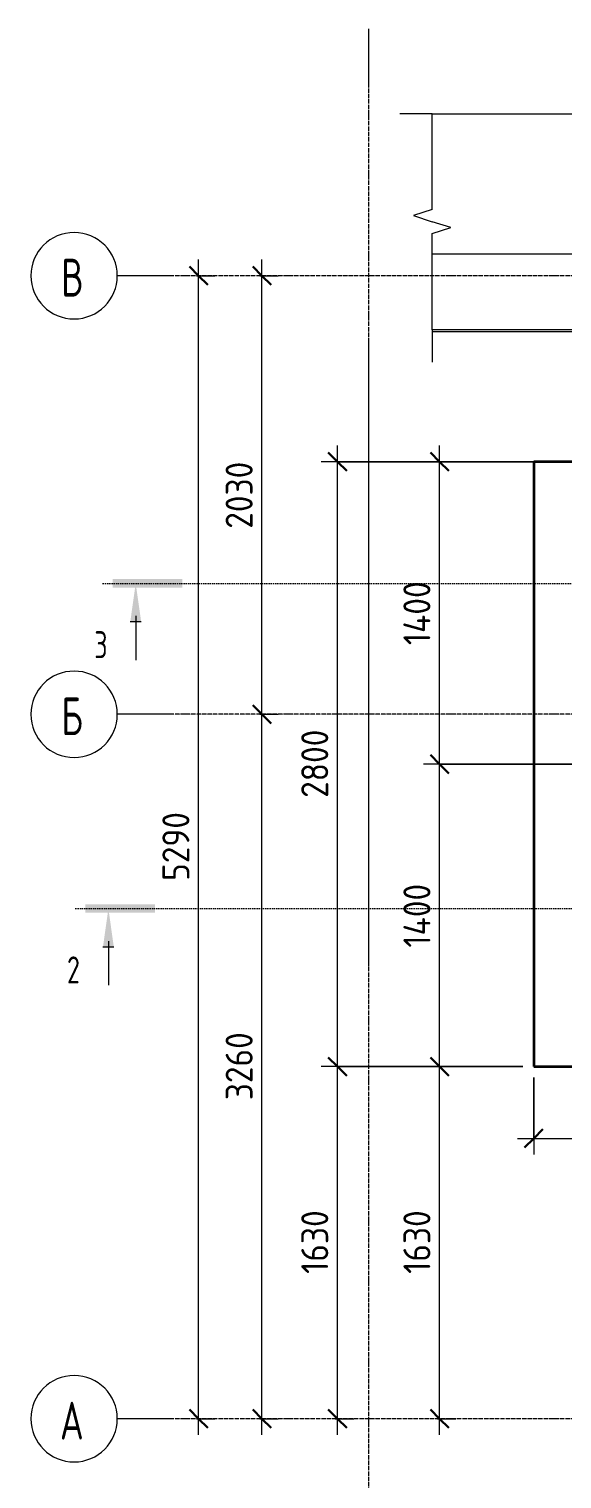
# Model space of a CAD drawing. Header units: millimetres. Extents: x 25978 to 116586, y -2270 to 13021.
# Drawn here: x 25978 to 28446, y 5971 to 12682 of the extents above; entities that cross this region are included whole.
import ezdxf

# ---------------------------------------------------------------- set-up
doc = ezdxf.new("R2010")
doc.units = ezdxf.units.MM
for name, pattern in [('01 Штриховая _4 мм_', [6, 3.5, -2.5]), ('02 Штрихпунктирная _20 мм_', [25, 20, -2.5, 0, -2.5]), ('04 Пунктир 10мм', [10, 0, -10])]:
    doc.linetypes.add(name, pattern=pattern)
for name, color, linetype, lineweight in [('AA_Dim', 7, 'Continuous', 9), ('AA_Dim-50', 7, 'Continuous', 9), ('AA_Linii', 7, 'Continuous', 9), ('AA_Oformlenie', 7, 'Continuous', 9), ('AA_Razrez', 7, 'Continuous', 9), ('AA_Vinoska', 7, 'Continuous', 9), ('AF_Perekritie', 7, 'Continuous', 20), ('AF_Perekritie_Опалубка', 253, 'Continuous', 20), ('AF_Stena_Опалубка', 253, 'Continuous', 20), ('Оси', 7, 'Continuous', 9)]:
    doc.layers.add(name, color=color, linetype=linetype, lineweight=lineweight)
doc.styles.add('ISOCPEUR', font='isocpeur.TTF', dxfattribs={"width": 0.7, "height": 175})
doc.styles.add('ISOCPEUR_2', font='isocpeur.TTF', dxfattribs={"width": 0.9, "height": 125})
doc.styles.add('ISOCPEUR_3', font='isocpeur.TTF', dxfattribs={"width": 0.7, "height": 125})
doc.dimstyles.new('05_Округл_5мм__прозр_', dxfattribs={"dimscale": 304.8, "dimtxt": 125.344371, "dimasz": 0.278871, "dimexe": 0.246063, "dimexo": 0.164042, "dimgap": 0.016404, "dimtad": 1, "dimdec": 0, "dimrnd": 5, "dimdsep": 46, "dimtxsty": 'ISOCPEUR_2', "dimblk1": 'OBLIQUE', "dimblk2": 'OBLIQUE', "dimsah": 1, "dimcen": 0.09, "dimdle": 0.246063, "dimazin": 0, "dimtfac": 1, "dimtdec": 4, "dimtix": 1, "dimtmove": 0, "dimatfit": 3, "dimfxl": 1, "dimtvp": 1, "dimtolj": 1, "dimtzin": 0, "dimlwd": 18, "dimlwe": 18, "dimarcsym": 2})

# ---------------------------------------------------------------- blocks, each defined once
blk = doc.blocks.new('011_ЛинияОбрыва _ЭлУзла_Линия_ - Тип 1-3710487-Схема расположения входа на отм_ -0_110 в осях 7-14_ А-В')
at = {"layer": 'AA_Oformlenie'}
for p, q in [((0, 0), (445, 0)), ((556.3, 0), (1000, 0))]:
    blk.add_line(p, q, dxfattribs=at)
blk = doc.blocks.new('011_ЛинияОбрыва _ЭлУзла_Линия_ - Тип 1-3710690-Схема расположения входа на отм_ -0_110 в осях 7-14_ А-В')
at = {"layer": 'AA_Oformlenie'}
blk.add_line((0, 0), (10745, 0), dxfattribs=at)
blk = doc.blocks.new('Ось сетки - d_4мм-2765513-Схема расположения входа на отм_ -0_110 в осях 7-14_ А-В')
at = {"layer": 'Оси'}
for start, end in [(360, 180), (360, 180), (180, 360), (180, 360)]:
    blk.add_arc((0, 0), 4, start, end, dxfattribs=at)
blk = doc.blocks.new('DIMBLOCK7-Схема расположения входа на отм_ -0_110 в осях 7-14_ А-В')
at = {"layer": 'AA_Dim-50', "lineweight": 30}
for p, q in [((27406.6, 7879.3), (27364.1, 7921.8)), ((27406.6, 7879.3), (27449.1, 7836.8)), ((27406.6, 6250), (27364.1, 6292.5)), ((27406.6, 6250), (27449.1, 6207.5))]:
    blk.add_line(p, q, dxfattribs=at)
at = {"layer": 'AA_Dim-50', "lineweight": 18}
for p, q in [((28265.1, 7879.3), (27331.6, 7879.3)), ((27406.6, 6175), (27406.6, 7879.3)), ((27406.6, 7879.3), (28265.1, 7879.3)), ((27396.5, 6250), (27481.6, 6250)), ((27406.6, 6250), (27396.5, 6250))]:
    blk.add_line(p, q, dxfattribs=at)
at = {"layer": 'AA_Dim-50', "color": 0, "lineweight": 18, "insert": (27238.8, 6920.4), "char_height": 125, "width": 346.234, "attachment_point": 1, "rotation": 90, "line_spacing_factor": 1.135194, "style": 'ISOCPEUR_2'}
blk.add_mtext('1630', dxfattribs=at)
blk = doc.blocks.new('_Oblique')
at = {"color": 0, "linetype": 'ByBlock', "lineweight": -2}
blk.add_line((-0.5, -0.5), (0.5, 0.5), dxfattribs=at)
blk = doc.blocks.new('DIMBLOCK8-Схема расположения входа на отм_ -0_110 в осях 7-14_ А-В')
at = {"layer": 'AA_Dim-50', "lineweight": 18}
for p, q in [((27406.6, 7879.3), (27406.6, 10754.3)), ((28265.1, 10679.3), (27331.6, 10679.3)), ((27406.6, 10679.3), (28265.1, 10679.3)), ((28265.1, 7879.3), (27331.6, 7879.3)), ((27406.6, 7879.3), (28265.1, 7879.3))]:
    blk.add_line(p, q, dxfattribs=at)
at = {"layer": 'AA_Dim-50', "lineweight": 30}
for p, q in [((27406.6, 10679.3), (27364.1, 10721.8)), ((27406.6, 10679.3), (27449.1, 10636.8)), ((27406.6, 7879.3), (27364.1, 7921.8)), ((27406.6, 7879.3), (27449.1, 7836.8))]:
    blk.add_line(p, q, dxfattribs=at)
at = {"layer": 'AA_Dim-50', "color": 0, "lineweight": 18, "insert": (27238.8, 9123.2), "char_height": 125, "width": 374.614, "attachment_point": 1, "rotation": 90, "line_spacing_factor": 1.135194, "style": 'ISOCPEUR_2'}
blk.add_mtext('2800', dxfattribs=at)
blk = doc.blocks.new('DIMBLOCK9-Схема расположения входа на отм_ -0_110 в осях 7-14_ А-В')
at = {"layer": 'AA_Dim-50', "lineweight": 18}
for p, q in [((28315.1, 7829.3), (28315.1, 7472.4)), ((28315.1, 7547.4), (28315.1, 7829.3)), ((30075.1, 7829.3), (30075.1, 7472.4)), ((30075.1, 7547.4), (30075.1, 7829.3)), ((28240.1, 7547.4), (30075.1, 7547.4))]:
    blk.add_line(p, q, dxfattribs=at)
at = {"layer": 'AA_Dim-50', "lineweight": 30}
for p, q in [((28315.1, 7547.4), (28357.6, 7589.9)), ((30075.1, 7547.4), (30117.6, 7589.9)), ((28315.1, 7547.4), (28272.6, 7504.9)), ((30075.1, 7547.4), (30032.6, 7504.9))]:
    blk.add_line(p, q, dxfattribs=at)
at = {"layer": 'AA_Dim-50', "color": 0, "lineweight": 18, "insert": (29050.8, 7715.2), "char_height": 125, "width": 346.234, "attachment_point": 1, "line_spacing_factor": 1.135194, "style": 'ISOCPEUR_2'}
blk.add_mtext('1760', dxfattribs=at)
blk = doc.blocks.new('DIMBLOCK14-Схема расположения входа на отм_ -0_110 в осях 7-14_ А-В')
at = {"layer": 'AA_Dim-50', "lineweight": 30}
for p, q in [((27879.5, 7879.3), (27837, 7921.8)), ((27879.5, 7879.3), (27922, 7836.8)), ((27879.5, 6250), (27837, 6292.5)), ((27879.5, 6250), (27922, 6207.5))]:
    blk.add_line(p, q, dxfattribs=at)
at = {"layer": 'AA_Dim-50', "lineweight": 18}
for p, q in [((28265.1, 7879.3), (27804.5, 7879.3)), ((27879.5, 6175), (27879.5, 7879.3)), ((27879.5, 7879.3), (28265.1, 7879.3)), ((27869.4, 6250), (27954.5, 6250)), ((27879.5, 6250), (27869.4, 6250))]:
    blk.add_line(p, q, dxfattribs=at)
at = {"layer": 'AA_Dim-50', "color": 0, "lineweight": 18, "insert": (27711.7, 6920.4), "char_height": 125, "width": 346.234, "attachment_point": 1, "rotation": 90, "line_spacing_factor": 1.135194, "style": 'ISOCPEUR_2'}
blk.add_mtext('1630', dxfattribs=at)
blk = doc.blocks.new('DIMBLOCK15-Схема расположения входа на отм_ -0_110 в осях 7-14_ А-В')
at = {"layer": 'AA_Dim-50', "lineweight": 18}
for p, q in [((30025.1, 9279.3), (27804.5, 9279.3)), ((27879.5, 7879.3), (27879.5, 9279.3)), ((27879.5, 9279.3), (30025.1, 9279.3)), ((28265.1, 7879.3), (27804.5, 7879.3)), ((27879.5, 7879.3), (28265.1, 7879.3))]:
    blk.add_line(p, q, dxfattribs=at)
at = {"layer": 'AA_Dim-50', "lineweight": 30}
for p, q in [((27879.5, 9279.3), (27837, 9321.8)), ((27879.5, 9279.3), (27922, 9236.8)), ((27879.5, 7879.3), (27837, 7921.8)), ((27879.5, 7879.3), (27922, 7836.8))]:
    blk.add_line(p, q, dxfattribs=at)
at = {"layer": 'AA_Dim-50', "color": 0, "lineweight": 18, "insert": (27711.7, 8430.3), "char_height": 125, "width": 357.586, "attachment_point": 1, "rotation": 90, "line_spacing_factor": 1.135194, "style": 'ISOCPEUR_2'}
blk.add_mtext('1400', dxfattribs=at)
blk = doc.blocks.new('DIMBLOCK16-Схема расположения входа на отм_ -0_110 в осях 7-14_ А-В')
at = {"layer": 'AA_Dim-50', "lineweight": 18}
for p, q in [((27879.5, 9279.3), (27879.5, 10754.3)), ((30025.1, 10679.3), (27804.5, 10679.3)), ((27879.5, 10679.3), (30025.1, 10679.3)), ((30025.1, 9279.3), (27804.5, 9279.3)), ((27879.5, 9279.3), (30025.1, 9279.3))]:
    blk.add_line(p, q, dxfattribs=at)
at = {"layer": 'AA_Dim-50', "lineweight": 30}
for p, q in [((27879.5, 10679.3), (27837, 10721.8)), ((27879.5, 10679.3), (27922, 10636.8)), ((27879.5, 9279.3), (27837, 9321.8)), ((27879.5, 9279.3), (27922, 9236.8))]:
    blk.add_line(p, q, dxfattribs=at)
at = {"layer": 'AA_Dim-50', "color": 0, "lineweight": 18, "insert": (27711.7, 9830.3), "char_height": 125, "width": 357.586, "attachment_point": 1, "rotation": 90, "line_spacing_factor": 1.135194, "style": 'ISOCPEUR_2'}
blk.add_mtext('1400', dxfattribs=at)
blk = doc.blocks.new('DIMBLOCK20-Схема расположения входа на отм_ -0_110 в осях 7-14_ А-В')
at = {"layer": 'AA_Dim-50', "lineweight": 30}
for p, q in [((27056.6, 9510), (27014.1, 9552.5)), ((27056.6, 9510), (27099.1, 9467.5)), ((27056.6, 6250), (27014.1, 6292.5)), ((27056.6, 6250), (27099.1, 6207.5))]:
    blk.add_line(p, q, dxfattribs=at)
at = {"layer": 'AA_Dim-50', "lineweight": 18}
for p, q in [((27046.5, 9510), (27131.6, 9510)), ((27056.6, 9510), (27046.5, 9510)), ((27056.6, 6175), (27056.6, 9510)), ((27046.5, 6250), (27131.6, 6250)), ((27056.6, 6250), (27046.5, 6250))]:
    blk.add_line(p, q, dxfattribs=at)
at = {"layer": 'AA_Dim-50', "color": 0, "lineweight": 18, "insert": (26888.8, 7723.9), "char_height": 125, "width": 374.614, "attachment_point": 1, "rotation": 90, "line_spacing_factor": 1.135194, "style": 'ISOCPEUR_2'}
blk.add_mtext('3260', dxfattribs=at)
blk = doc.blocks.new('DIMBLOCK21-Схема расположения входа на отм_ -0_110 в осях 7-14_ А-В')
at = {"layer": 'AA_Dim-50', "lineweight": 18}
for p, q in [((27056.6, 9510), (27056.6, 11615)), ((27046.5, 11540), (27131.6, 11540)), ((27056.6, 11540), (27046.5, 11540)), ((27046.5, 9510), (27131.6, 9510)), ((27056.6, 9510), (27046.5, 9510))]:
    blk.add_line(p, q, dxfattribs=at)
at = {"layer": 'AA_Dim-50', "lineweight": 30}
for p, q in [((27056.6, 11540), (27014.1, 11582.5)), ((27056.6, 11540), (27099.1, 11497.5)), ((27056.6, 9510), (27014.1, 9552.5)), ((27056.6, 9510), (27099.1, 9467.5))]:
    blk.add_line(p, q, dxfattribs=at)
at = {"layer": 'AA_Dim-50', "color": 0, "lineweight": 18, "insert": (26888.8, 10368.9), "char_height": 125, "width": 374.614, "attachment_point": 1, "rotation": 90, "line_spacing_factor": 1.135194, "style": 'ISOCPEUR_2'}
blk.add_mtext('2030', dxfattribs=at)
blk = doc.blocks.new('DIMBLOCK22-Схема расположения входа на отм_ -0_110 в осях 7-14_ А-В')
at = {"layer": 'AA_Dim-50', "lineweight": 18}
for p, q in [((26763.8, 6175), (26763.8, 11615)), ((26753.7, 11540), (26838.8, 11540)), ((26763.8, 11540), (26753.7, 11540)), ((26753.7, 6250), (26838.8, 6250)), ((26763.8, 6250), (26753.7, 6250))]:
    blk.add_line(p, q, dxfattribs=at)
at = {"layer": 'AA_Dim-50', "lineweight": 30}
for p, q in [((26763.8, 11540), (26721.3, 11582.5)), ((26763.8, 11540), (26806.3, 11497.5)), ((26763.8, 6250), (26721.3, 6292.5)), ((26763.8, 6250), (26806.3, 6207.5))]:
    blk.add_line(p, q, dxfattribs=at)
at = {"layer": 'AA_Dim-50', "color": 0, "lineweight": 18, "insert": (26595.9, 8738.9), "char_height": 125, "width": 374.614, "attachment_point": 1, "rotation": 90, "line_spacing_factor": 1.135194, "style": 'ISOCPEUR_2'}
blk.add_mtext('5290', dxfattribs=at)
blk = doc.blocks.new('Разрез - Номер узла_ спереди-394134-Схема расположения входа на отм_ -0_110 в осях 7-14_ А-В')
at = {"layer": 'AA_Razrez'}
for points in [[(7.33, 0.4), (7.33, -0.39), (0.87, -0.39), (0.87, 0.4)], [(3.5, -3.53), (2.5, -3.53), (3, 0)]]:
    blk.add_hatch(color=256, dxfattribs=at).paths.add_polyline_path(points)
for p, q in [((2.5, -3.53), (3.5, -3.53)), ((3, -3), (3, -7.1))]:
    blk.add_line(p, q, dxfattribs=at)

msp = doc.modelspace()

# ---------------------------------------------------------------- linework, layer by layer
at = {"layer": 'AA_Linii', "lineweight": 20}
for p, q in [((29045.0616, 11640), (27845.0616, 11640)), ((29045.0616, 11290), (27845.0616, 11290)), ((36023.5651, 11280), (27845.0616, 11280)), ((27550.0616, 11240), (27550.0616, 8344.0403))]:
    msp.add_line(p, q, dxfattribs=at)
at = {"layer": 'AA_Razrez', "linetype": '04 Пунктир 10мм'}
for p, q in [((26322.4402, 10116.0406), (37042.0345, 10116.0406)), ((26195.9687, 8610.743), (32748.9987, 8610.743))]:
    msp.add_line(p, q, dxfattribs=at)
at = {"layer": 'AA_Vinoska'}
for p, q in [((27845.0616, 12290), (27695.0616, 12290)), ((27845.0616, 11846.3087), (27758.4115, 11818.1543)), ((27758.4115, 11818.1543), (27845.0616, 11790)), ((27931.6641, 11762.5), (27845.0616, 11790)), ((27845.0616, 11735), (27931.6641, 11762.5)), ((27845.0616, 11290), (27845.0616, 11140))]:
    msp.add_line(p, q, dxfattribs=at)
at = {"layer": 'AF_Perekritie', "linetype": '01 Штриховая _4 мм_'}
msp.add_line((28316.6907, 10679.3351), (28316.6907, 7879.3351), dxfattribs=at)
at = {"layer": 'AF_Perekritie_Опалубка', "lineweight": 35}
for p, q in [((30075.0616, 10679.3351), (28315.0616, 10679.3351)), ((28315.0616, 10679.3351), (28315.0616, 7879.3351)), ((28315.0616, 7879.3351), (30075.0616, 7879.3351))]:
    msp.add_line(p, q, dxfattribs=at)
at = {"layer": 'AF_Stena_Опалубка'}
for p in [(28315.0616, 10479.3351), (28316.6907, 7879.3351)]:
    msp.add_line(p, (28315.0616, 7879.3351), dxfattribs=at)
at = {"layer": 'Оси'}
for p, q in [((27550.0616, 12681.8629), (27550.0616, 12431.8629)), ((26637.2958, 11540), (26387.2958, 11540)), ((26637.2958, 9510), (26387.2958, 9510)), ((26637.2958, 6250), (26387.2958, 6250))]:
    msp.add_line(p, q, dxfattribs=at)
at = {"layer": 'Оси', "linetype": '02 Штрихпунктирная _20 мм_'}
for p, q in [((27550.0616, 12431.8629), (27550.0616, 3155.5937)), ((49415.0616, 11540), (26637.2958, 11540)), ((49415.0616, 9510), (26637.2958, 9510)), ((49415.0616, 6250), (26637.2958, 6250))]:
    msp.add_line(p, q, dxfattribs=at)

# ---------------------------------------------------------------- block references
at = {"layer": 'AA_Oformlenie', "rotation": 89.99999999999974}
msp.add_blockref('011_ЛинияОбрыва _ЭлУзла_Линия_ - Тип 1-3710487-Схема расположения входа на отм_ -0_110 в осях 7-14_ А-В', (27845.0616, 11290), dxfattribs=at)
at = {"layer": 'AA_Oformlenie'}
msp.add_blockref('011_ЛинияОбрыва _ЭлУзла_Линия_ - Тип 1-3710690-Схема расположения входа на отм_ -0_110 в осях 7-14_ А-В', (27845.0616, 12290), dxfattribs=at)
at = {"layer": 'AA_Razrez', "xscale": 49.99999999999998, "yscale": 49.99999999999998, "zscale": 49.99999999999998}
for p in [(26322.4402, 10116.0406), (26195.9687, 8610.743)]:
    msp.add_blockref('Разрез - Номер узла_ спереди-394134-Схема расположения входа на отм_ -0_110 в осях 7-14_ А-В', p, dxfattribs=at)
at = {"layer": 'Оси', "xscale": 49.99999999999998, "yscale": 49.99999999999998, "zscale": 49.99999999999998, "rotation": 89.9999999999998}
for p in [(26187.2958, 11540), (26187.2958, 9510), (26187.2958, 6250)]:
    msp.add_blockref('Ось сетки - d_4мм-2765513-Схема расположения входа на отм_ -0_110 в осях 7-14_ А-В', p, dxfattribs=at)

# ---------------------------------------------------------------- texts
at = {"layer": 'AA_Razrez', "char_height": 125, "width": 75.759469, "attachment_point": 1, "style": 'ISOCPEUR_3'}
for s, insert in [('\\fISOCPEUR|b0|i0|c204|p34|;\\W.7;3', (26280.8189, 9894.8565)), ('\\fISOCPEUR|b0|i0|c204|p34|;\\W.7;2', (26154.3474, 8389.5588))]:
    msp.add_mtext(s, dxfattribs=dict(at, insert=insert))
at = {"layer": 'Оси', "char_height": 175, "attachment_point": 1, "style": 'ISOCPEUR'}
for s, insert, width in [('\\fISOCPEUR|b0|i0|c204|p34|;\\W.7;В', (26127.5573, 11618.5763), 120.653969), ('\\fISOCPEUR|b0|i0|c204|p34|;\\W.7;Б', (26127.5573, 9588.5763), 120.653969), ('\\fISOCPEUR|b0|i0|c204|p34|;\\W.7;А', (26121.7823, 6328.5763), 134.6835)]:
    msp.add_mtext(s, dxfattribs=dict(at, insert=insert, width=width))

# ---------------------------------------------------------------- dimensions: what is measured, and where the dimension line sits
at = {"layer": 'AA_Dim', "lineweight": 18}
for base, p1, p2, override, picture, middle in [((26763.785, 11540), (26703.681, 6250), (26703.681, 11540), {"dimpost": '<>', "dimfxl": 5290}, 'DIMBLOCK22-Схема расположения входа на отм_ -0_110 в осях 7-14_ А-В', (26696.285, 8895)), ((27056.6216, 11540), (26996.5176, 9510), (26996.5176, 11540), {"dimpost": '<>', "dimfxl": 2030}, 'DIMBLOCK21-Схема расположения входа на отм_ -0_110 в осях 7-14_ А-В', (26989.1216, 10525)), ((27406.6216, 10679.3351), (28315.0616, 7879.3351), (28315.0616, 10679.3351), {"dimpost": '<>', "dimfxl": 2800}, 'DIMBLOCK8-Схема расположения входа на отм_ -0_110 в осях 7-14_ А-В', (27339.1216, 9279.3351)), ((27879.5113, 10679.3351), (30075.0616, 9279.3351), (30075.0616, 10679.3351), {"dimpost": '<>', "dimfxl": 1400}, 'DIMBLOCK16-Схема расположения входа на отм_ -0_110 в осях 7-14_ А-В', (27812.0113, 9979.3351)), ((27056.6216, 9510), (26996.5176, 6250), (26996.5176, 9510), {"dimpost": '<>', "dimfxl": 3260}, 'DIMBLOCK20-Схема расположения входа на отм_ -0_110 в осях 7-14_ А-В', (26989.1216, 7880)), ((27879.5113, 9279.3351), (28315.0616, 7879.3351), (30075.0616, 9279.3351), {"dimpost": '<>', "dimfxl": 2248.910847}, 'DIMBLOCK15-Схема расположения входа на отм_ -0_110 в осях 7-14_ А-В', (27812.0113, 8579.3351)), ((27406.6216, 7879.3351), (27346.5176, 6250), (28315.0616, 7879.3351), {"dimpost": '<>', "dimfxl": 1895.471006}, 'DIMBLOCK7-Схема расположения входа на отм_ -0_110 в осях 7-14_ А-В', (27339.1216, 7064.6675)), ((27879.5113, 7879.3351), (27819.4072, 6250), (28315.0616, 7879.3351), {"dimpost": '<>', "dimfxl": 1703.057844}, 'DIMBLOCK14-Схема расположения входа на отм_ -0_110 в осях 7-14_ А-В', (27812.0113, 7064.6675))]:
    dim = msp.add_linear_dim(base=base, p1=p1, p2=p2, angle=90, dimstyle='05_Округл_5мм__прозр_', override=override, dxfattribs=at)
    dim.commit()
    dim.dimension.update_dxf_attribs({"geometry": picture, "text_midpoint": middle})
dim = msp.add_linear_dim(base=(30075.0616, 7547.4063), p1=(28315.0616, 7879.3351), p2=(30075.0616, 7879.3351), dimstyle='05_Округл_5мм__прозр_', override={"dimpost": '<>', "dimfxl": 1760}, dxfattribs=at)
dim.commit()
dim.dimension.update_dxf_attribs({"geometry": 'DIMBLOCK9-Схема расположения входа на отм_ -0_110 в осях 7-14_ А-В', "text_midpoint": (29195.0616, 7614.9063)})

doc.saveas('drawing.dxf')
